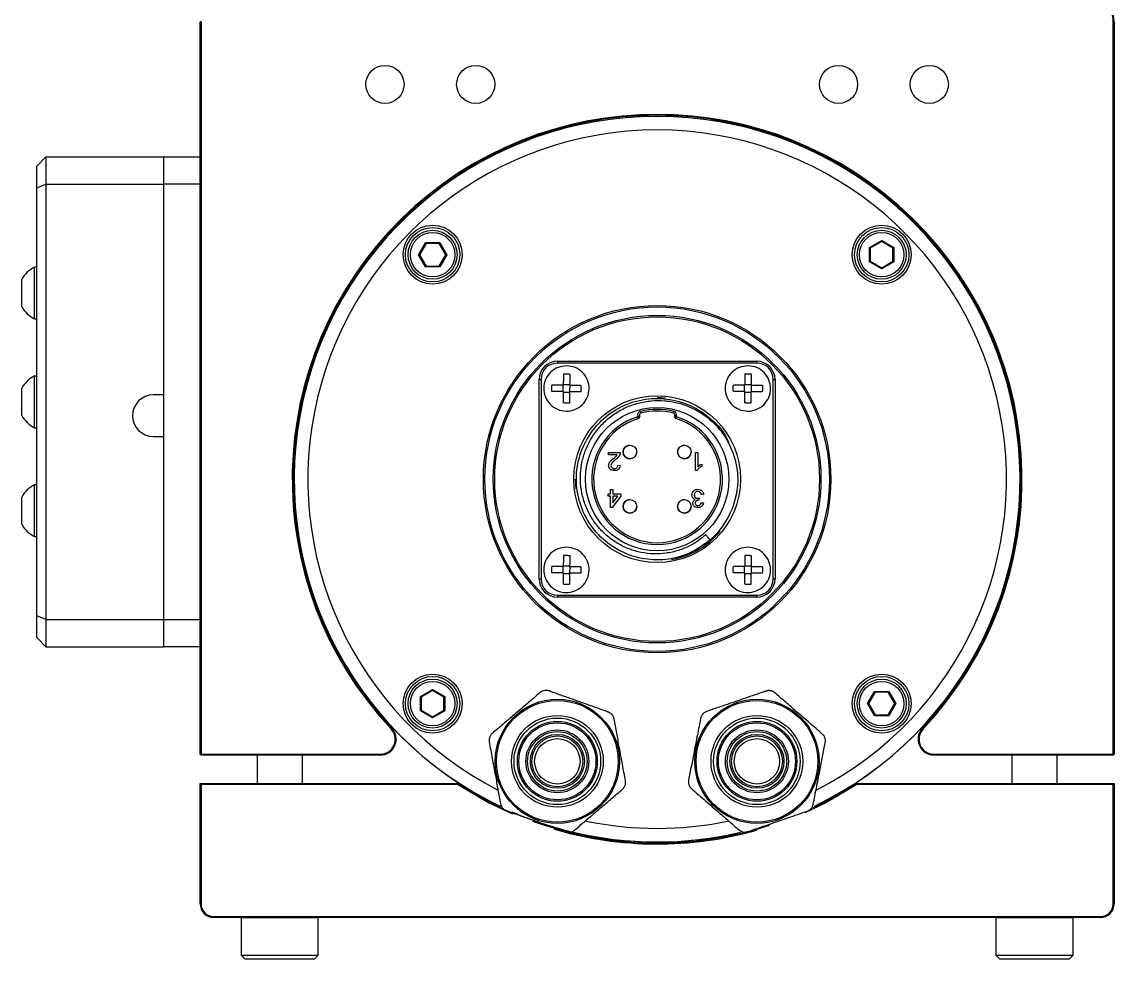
# Model space of a CAD drawing. Header units: millimetres. Extents: x 0 to 279, y 0 to 216.
# Drawn here: x 31.14 to 51.21, y 156.63 to 173.86 of the extents above; entities that cross this region are included whole.
import ezdxf

# ---------------------------------------------------------------- set-up
doc = ezdxf.new("R2010")
doc.units = ezdxf.units.MM

msp = doc.modelspace()

# ---------------------------------------------------------------- linework, layer by layer
at = {"color": 7, "linetype": 'Continuous', "lineweight": 25}
for p, q in [((34.435, 173.857), (34.418, 173.857)), ((34.418, 170.907), (34.418, 173.857)), ((34.435, 173.857), (34.435, 160.398)), ((51.193, 160.398), (51.193, 173.857)), ((51.21, 173.857), (51.193, 173.857)), ((51.21, 173.857), (51.21, 160.398)), ((31.418, 171.207), (31.585, 171.373)), ((31.585, 171.373), (31.585, 170.873)), ((31.585, 171.373), (33.751, 171.373)), ((33.751, 171.373), (34.418, 171.373)), ((33.751, 170.873), (33.751, 171.373)), ((31.418, 170.804), (31.418, 171.207)), ((31.418, 170.804), (31.585, 170.873)), ((31.418, 162.942), (31.418, 170.804)), ((31.585, 170.873), (31.585, 162.873)), ((31.585, 170.873), (33.751, 170.873)), ((34.418, 170.873), (33.751, 170.873)), ((33.751, 162.873), (33.751, 170.873)), ((33.751, 167.002), (33.751, 170.873)), ((34.418, 170.907), (34.418, 170.873)), ((34.418, 162.873), (34.418, 170.873)), ((38.429, 169.577), (38.559, 169.802)), ((38.569, 169.786), (38.449, 169.577)), ((38.559, 169.802), (38.819, 169.802)), ((38.569, 169.786), (38.559, 169.802)), ((38.809, 169.786), (38.569, 169.786)), ((38.809, 169.786), (38.819, 169.802)), ((38.93, 169.577), (38.809, 169.786)), ((38.819, 169.802), (38.949, 169.577)), ((46.714, 169.707), (46.939, 169.837)), ((46.939, 169.818), (46.73, 169.698)), ((46.939, 169.837), (46.939, 169.818)), ((46.939, 169.837), (47.164, 169.707)), ((47.147, 169.698), (46.939, 169.818)), ((38.559, 169.352), (38.429, 169.577)), ((38.429, 169.577), (38.449, 169.577)), ((38.449, 169.577), (38.569, 169.369)), ((38.809, 169.369), (38.93, 169.577)), ((38.949, 169.577), (38.819, 169.352)), ((38.93, 169.577), (38.949, 169.577)), ((46.714, 169.447), (46.714, 169.707)), ((46.714, 169.707), (46.73, 169.698)), ((46.73, 169.698), (46.73, 169.457)), ((47.147, 169.698), (47.164, 169.707)), ((47.147, 169.457), (47.147, 169.698)), ((47.164, 169.707), (47.164, 169.447)), ((38.559, 169.352), (38.569, 169.369)), ((38.569, 169.369), (38.809, 169.369)), ((38.819, 169.352), (38.809, 169.369)), ((46.714, 169.447), (46.73, 169.457)), ((46.939, 169.317), (46.714, 169.447)), ((46.73, 169.457), (46.939, 169.337)), ((46.939, 169.337), (47.147, 169.457)), ((47.164, 169.447), (46.939, 169.317)), ((47.147, 169.457), (47.164, 169.447)), ((31.418, 169.348), (31.377, 169.348)), ((31.377, 168.398), (31.377, 169.348)), ((38.819, 169.352), (38.559, 169.352)), ((46.939, 169.337), (46.939, 169.317)), ((31.143, 168.623), (31.143, 169.123)), ((31.377, 168.398), (31.418, 168.398)), ((40.981, 167.619), (44.647, 167.619)), ((40.981, 167.619), (40.981, 167.586)), ((44.647, 167.586), (40.981, 167.586)), ((44.647, 167.619), (44.647, 167.586)), ((31.418, 167.348), (31.377, 167.348)), ((31.377, 166.398), (31.377, 167.348)), ((40.647, 167.286), (40.681, 167.286)), ((40.647, 163.619), (40.647, 167.286)), ((40.681, 167.286), (40.681, 163.619)), ((41.081, 167.178), (41.08, 167.062)), ((41.207, 167.185), (41.09, 167.187)), ((41.213, 167.06), (41.215, 167.177)), ((44.415, 167.178), (44.413, 167.062)), ((44.54, 167.185), (44.423, 167.187)), ((44.547, 167.06), (44.548, 167.177)), ((44.947, 167.286), (44.981, 167.286)), ((44.947, 163.619), (44.947, 167.286)), ((44.981, 167.286), (44.981, 163.619)), ((31.143, 166.623), (31.143, 167.123)), ((33.751, 167.002), (33.56, 167.002)), ((41.088, 167.053), (41.205, 167.052)), ((44.421, 167.053), (44.538, 167.052)), ((42.458, 166.616), (42.49, 166.625)), ((42.462, 166.6), (42.458, 166.616)), ((42.494, 166.609), (42.462, 166.6)), ((42.472, 166.568), (42.462, 166.6)), ((42.49, 166.625), (42.494, 166.609)), ((42.506, 166.698), (42.514, 166.666)), ((43.122, 166.698), (43.114, 166.666)), ((43.134, 166.609), (43.138, 166.625)), ((43.134, 166.609), (43.166, 166.6)), ((43.17, 166.616), (43.138, 166.625)), ((43.156, 166.568), (43.166, 166.6)), ((43.17, 166.616), (43.166, 166.6)), ((31.377, 166.398), (31.418, 166.398)), ((33.56, 166.236), (33.751, 166.236)), ((33.751, 162.873), (33.751, 166.236)), ((41.919, 165.942), (42.137, 165.942)), ((41.919, 165.899), (41.919, 165.942)), ((42.082, 165.899), (41.919, 165.899)), ((43.517, 165.942), (43.56, 165.942)), ((43.517, 165.609), (43.517, 165.942)), ((43.56, 165.942), (43.56, 165.682)), ((42.09, 165.707), (42.133, 165.703)), ((43.545, 165.609), (43.517, 165.609)), ((43.637, 165.731), (43.637, 165.692)), ((41.325, 165.269), (41.314, 165.452)), ((31.418, 165.348), (31.377, 165.348)), ((31.377, 164.398), (31.377, 165.348)), ((41.915, 165.181), (41.958, 165.181)), ((41.915, 165.138), (41.915, 165.181)), ((41.958, 165.181), (41.958, 165.262)), ((41.958, 165.262), (42, 165.262)), ((42, 165.262), (42, 165.181)), ((42, 165.181), (42.146, 165.181)), ((42.146, 165.181), (42.146, 165.138)), ((43.667, 165.173), (43.624, 165.168)), ((31.143, 164.623), (31.143, 165.123)), ((41.958, 165.138), (41.915, 165.138)), ((41.958, 164.933), (41.958, 165.138)), ((42.146, 165.138), (41.987, 164.933)), ((42, 165.018), (42.093, 165.138)), ((42, 165.138), (42, 165.018)), ((42.093, 165.138), (42, 165.138)), ((43.586, 165.104), (43.582, 165.066)), ((43.62, 165.019), (43.663, 165.015)), ((41.987, 164.933), (41.958, 164.933)), ((31.377, 164.398), (31.418, 164.398)), ((41.081, 163.845), (41.08, 163.728)), ((41.207, 163.852), (41.09, 163.853)), ((41.213, 163.727), (41.215, 163.843)), ((44.415, 163.845), (44.413, 163.728)), ((44.54, 163.852), (44.423, 163.853)), ((44.547, 163.727), (44.548, 163.843)), ((40.647, 163.619), (40.681, 163.619)), ((41.088, 163.72), (41.205, 163.718)), ((44.421, 163.72), (44.538, 163.718)), ((44.947, 163.619), (44.981, 163.619)), ((40.981, 163.319), (44.647, 163.319)), ((40.981, 163.319), (40.981, 163.286)), ((44.647, 163.286), (40.981, 163.286)), ((44.647, 163.319), (44.647, 163.286)), ((31.585, 162.873), (31.418, 162.942)), ((31.418, 162.54), (31.418, 162.942)), ((31.585, 162.873), (33.751, 162.873)), ((31.585, 162.873), (31.585, 162.373)), ((33.751, 162.873), (34.418, 162.873)), ((33.751, 162.373), (33.751, 162.873)), ((34.418, 162.873), (34.418, 162.84)), ((34.418, 160.398), (34.418, 162.84)), ((31.585, 162.373), (31.418, 162.54)), ((31.585, 162.373), (33.751, 162.373)), ((34.418, 162.373), (33.751, 162.373)), ((38.464, 161.458), (38.689, 161.587)), ((38.689, 161.568), (38.481, 161.448)), ((38.689, 161.568), (38.689, 161.587)), ((38.689, 161.587), (38.914, 161.458)), ((38.898, 161.448), (38.689, 161.568)), ((46.679, 161.328), (46.809, 161.553)), ((46.809, 161.553), (47.069, 161.553)), ((46.809, 161.553), (46.818, 161.536)), ((47.069, 161.553), (47.059, 161.536)), ((47.069, 161.553), (47.199, 161.328)), ((38.464, 161.198), (38.464, 161.458)), ((38.481, 161.448), (38.464, 161.458)), ((38.481, 161.448), (38.481, 161.207)), ((38.914, 161.458), (38.898, 161.448)), ((38.898, 161.207), (38.898, 161.448)), ((38.914, 161.458), (38.914, 161.198)), ((46.818, 161.536), (46.698, 161.328)), ((47.059, 161.536), (46.818, 161.536)), ((47.179, 161.328), (47.059, 161.536)), ((38.481, 161.207), (38.464, 161.198)), ((38.689, 161.068), (38.464, 161.198)), ((38.481, 161.207), (38.689, 161.087)), ((38.689, 161.087), (38.898, 161.207)), ((38.914, 161.198), (38.689, 161.068)), ((38.914, 161.198), (38.898, 161.207)), ((46.809, 161.103), (46.679, 161.328)), ((46.698, 161.328), (46.679, 161.328)), ((46.698, 161.328), (46.818, 161.119)), ((47.059, 161.119), (47.179, 161.328)), ((47.199, 161.328), (47.069, 161.103)), ((47.199, 161.328), (47.179, 161.328)), ((38.689, 161.068), (38.689, 161.087)), ((46.818, 161.119), (46.809, 161.103)), ((47.069, 161.103), (46.809, 161.103)), ((46.818, 161.119), (47.059, 161.119)), ((47.059, 161.119), (47.069, 161.103)), ((37.928, 160.862), (37.94, 160.873)), ((47.7, 160.862), (47.688, 160.873)), ((34.435, 160.398), (34.418, 160.398)), ((34.435, 160.382), (34.418, 160.398)), ((34.435, 160.398), (37.728, 160.398)), ((34.435, 160.382), (34.435, 160.398)), ((37.728, 160.382), (34.435, 160.382)), ((35.464, 160.382), (35.464, 159.857)), ((36.297, 159.857), (36.297, 160.382)), ((37.728, 160.382), (37.728, 160.398)), ((47.9, 160.398), (51.193, 160.398)), ((47.9, 160.398), (47.9, 160.382)), ((51.193, 160.382), (47.9, 160.382)), ((49.331, 160.382), (49.331, 159.857)), ((50.164, 159.857), (50.164, 160.382)), ((51.21, 160.398), (51.193, 160.398)), ((51.21, 160.398), (51.193, 160.382)), ((51.193, 160.398), (51.193, 160.382)), ((34.418, 159.857), (34.435, 159.84)), ((34.418, 159.857), (39.152, 159.857)), ((34.418, 157.648), (34.418, 159.857)), ((34.435, 159.84), (34.435, 157.648)), ((39.147, 159.84), (34.435, 159.84)), ((39.147, 159.84), (39.152, 159.857)), ((46.481, 159.84), (46.476, 159.857)), ((46.476, 159.857), (51.21, 159.857)), ((51.193, 159.84), (46.481, 159.84)), ((51.193, 159.84), (51.21, 159.857)), ((51.193, 157.648), (51.193, 159.84)), ((51.21, 159.857), (51.21, 157.648)), ((34.418, 157.648), (34.435, 157.648)), ((51.193, 157.648), (51.21, 157.648)), ((34.668, 157.415), (50.96, 157.415)), ((34.668, 157.398), (34.668, 157.415)), ((50.96, 157.398), (34.668, 157.398)), ((35.176, 157.398), (35.172, 157.394)), ((35.172, 157.394), (35.172, 156.702)), ((36.589, 157.394), (35.172, 157.394)), ((36.589, 157.394), (36.585, 157.398)), ((36.589, 156.702), (36.589, 157.394)), ((49.043, 157.398), (49.039, 157.394)), ((49.039, 157.394), (49.039, 156.702)), ((50.456, 157.394), (49.039, 157.394)), ((50.456, 157.394), (50.451, 157.398)), ((50.456, 156.702), (50.456, 157.394)), ((50.96, 157.398), (50.96, 157.415)), ((35.172, 156.702), (35.243, 156.632)), ((35.172, 156.702), (36.589, 156.702)), ((36.518, 156.632), (35.243, 156.632)), ((36.518, 156.632), (36.589, 156.702)), ((49.039, 156.702), (49.11, 156.632)), ((49.039, 156.702), (50.456, 156.702)), ((50.385, 156.632), (49.11, 156.632)), ((50.385, 156.632), (50.456, 156.702))]:
    msp.add_line(p, q, dxfattribs=at)
at = {"color": 7, "linetype": 'Continuous', "lineweight": 25, "flags": 128}
for points in [[(42.814, 166.952), (42.89, 166.951), (42.967, 166.945)], [(40.162, 159.295), (39.705, 159.513), (39.147, 159.84)], [(39.152, 159.857), (39.709, 159.53), (39.953, 159.408)], [(46.481, 159.84), (45.923, 159.513), (45.529, 159.323)], [(45.679, 159.41), (45.919, 159.53), (46.476, 159.857)]]:
    msp.add_lwpolyline(points, dxfattribs=at)
at = {"color": 7, "linetype": 'Continuous', "lineweight": 25}
for centre, radius in [((37.814, 172.707), 0.35), ((39.481, 172.707), 0.35), ((46.147, 172.707), 0.35), ((47.814, 172.707), 0.35), ((38.689, 169.577), 0.542), ((38.689, 169.577), 0.5), ((38.689, 169.577), 0.45), ((38.689, 169.577), 0.408), ((46.939, 169.577), 0.542), ((46.939, 169.577), 0.5), ((46.939, 169.577), 0.45), ((46.939, 169.577), 0.408), ((42.814, 165.452), 3.192), ((42.814, 165.452), 3.165), ((42.814, 165.452), 3.01), ((42.814, 165.452), 2.983), ((42.814, 165.452), 1.533), ((42.814, 165.452), 1.317), ((42.314, 165.952), 0.125), ((43.314, 165.952), 0.125), ((42.314, 164.952), 0.125), ((43.314, 164.952), 0.125), ((38.689, 161.328), 0.542), ((38.689, 161.328), 0.5), ((38.689, 161.328), 0.45), ((46.939, 161.328), 0.542), ((46.939, 161.328), 0.5), ((46.939, 161.328), 0.45), ((38.689, 161.328), 0.408), ((46.939, 161.328), 0.408), ((40.981, 160.267), 1.142), ((40.981, 160.267), 1.118), ((44.647, 160.267), 1.142), ((44.647, 160.267), 1.118), ((40.981, 160.267), 0.843), ((40.981, 160.267), 0.795), ((40.981, 160.267), 0.733), ((40.981, 160.267), 0.708), ((44.647, 160.267), 0.843), ((44.647, 160.267), 0.795), ((44.647, 160.267), 0.733), ((44.647, 160.267), 0.708), ((40.981, 160.267), 0.578), ((40.981, 160.267), 0.546), ((40.981, 160.267), 0.496), ((44.647, 160.267), 0.578), ((44.647, 160.267), 0.546), ((44.647, 160.267), 0.496), ((40.981, 160.267), 0.467), ((40.981, 160.267), 0.417), ((44.647, 160.267), 0.467), ((44.647, 160.267), 0.417)]:
    msp.add_circle(centre, radius, dxfattribs=at)
for centre, radius, start, end in [((50.626, 173.857), 0.583, 0, 90), ((50.626, 173.857), 0.567, 0, 90), ((42.814, 165.452), 6.704, 316.782, 223.218), ((42.814, 165.452), 6.687, 316.782, 223.218), ((42.814, 165.452), 6.668, 295.6657, 244.4136), ((42.814, 165.452), 6.667, 90, 244.496), ((42.814, 165.452), 6.667, 295.6885, 90), ((31.609, 168.873), 0.529, 116.0373, 151.7773), ((31.609, 168.873), 0.529, 208.2227, 243.9627), ((40.981, 167.286), 0.333, 90, 180), ((40.981, 167.286), 0.3, 90, 180), ((44.647, 167.286), 0.333, 0, 90), ((44.647, 167.286), 0.3, 0, 90), ((31.609, 166.873), 0.529, 116.0373, 151.7773), ((33.56, 166.619), 0.383, 90, 270), ((31.609, 166.873), 0.529, 208.2227, 243.9627), ((42.814, 165.452), 1.2, 107.0578, 72.9422), ((42.814, 165.452), 1.167, 107.0578, 72.9422), ((42.522, 166.634), 0.0667, 103.8961, 195.466), ((42.462, 166.6), 0.0333, 287.0578, 15.466), ((42.522, 166.634), 0.0333, 103.8961, 195.466), ((42.814, 165.452), 1.283, 76.1039, 103.8961), ((42.814, 165.452), 1.25, 76.1039, 103.8961), ((43.106, 166.634), 0.0333, 344.534, 76.1039), ((43.106, 166.634), 0.0667, 344.534, 76.1039), ((43.166, 166.6), 0.0333, 164.534, 252.9422), ((42.314, 165.952), 0.125, 90, 180), ((42.314, 165.952), 0.125, 180, 0), ((43.314, 165.952), 0.125, 90, 180), ((43.314, 165.952), 0.125, 180, 0), ((31.609, 164.873), 0.529, 116.0373, 151.7773), ((42.814, 165.452), 1.483, 311.216, 354.4997), ((42.314, 164.952), 0.125, 90, 180), ((42.314, 164.952), 0.125, 180, 0), ((43.314, 164.952), 0.125, 90, 180), ((43.314, 164.952), 0.125, 180, 0), ((31.609, 164.873), 0.529, 208.2227, 243.9627), ((42.814, 165.452), 1.5, 280.2342, 320.4771), ((40.981, 163.619), 0.333, 180, 270), ((40.981, 163.619), 0.3, 180, 270), ((44.647, 163.619), 0.3, 270, 0), ((44.647, 163.619), 0.333, 270, 0), ((37.728, 160.673), 0.292, 270, 43.218), ((37.728, 160.673), 0.275, 270, 43.218), ((47.9, 160.673), 0.292, 136.782, 270), ((47.9, 160.673), 0.275, 136.782, 270), ((42.814, 165.452), 6.668, 246.4064, 270), ((42.814, 165.452), 6.687, 249.9656, 287.982), ((42.814, 165.452), 6.704, 253.6189, 285.8446), ((42.814, 165.452), 6.667, 256.417, 283.3044), ((42.814, 165.452), 6.668, 270, 283.0868), ((34.668, 157.648), 0.25, 180, 270), ((34.668, 157.648), 0.233, 180, 270), ((50.96, 157.648), 0.233, 270, 0), ((50.96, 157.648), 0.25, 270, 0)]:
    msp.add_arc(centre, radius, start, end, dxfattribs=at)
at = {"color": 8, "linetype": 'Continuous', "lineweight": 25}
for start, end in [(90, 242.8941), (297.0974, 90), (258.3372, 281.625)]:
    msp.add_arc((42.814, 165.452), 6.417, start, end, dxfattribs=at)
at = {"color": 7, "linetype": 'Continuous', "lineweight": 25}
for points in [[(41.153, 167.536), (41.207, 167.529), (41.316, 167.515), (41.453, 167.417), (41.544, 167.278), (41.575, 167.114), (41.54, 166.95), (41.446, 166.813), (41.306, 166.722), (41.142, 166.692), (40.979, 166.726), (40.841, 166.821), (40.75, 166.961), (40.72, 167.125), (40.754, 167.288), (40.849, 167.424), (40.989, 167.519), (41.098, 167.53), (41.153, 167.536)], [(44.486, 167.536), (44.54, 167.529), (44.649, 167.515), (44.787, 167.417), (44.878, 167.278), (44.908, 167.114), (44.873, 166.95), (44.779, 166.813), (44.639, 166.722), (44.475, 166.692), (44.312, 166.726), (44.174, 166.821), (44.084, 166.961), (44.053, 167.125), (44.088, 167.288), (44.182, 167.424), (44.322, 167.519), (44.431, 167.53), (44.486, 167.536)], [(40.881, 167.064), (40.88, 167.084), (40.879, 167.123), (40.881, 167.161), (40.882, 167.181)], [(41.414, 167.174), (41.414, 167.155), (41.416, 167.116), (41.413, 167.077), (41.412, 167.057)], [(44.214, 167.064), (44.213, 167.084), (44.212, 167.123), (44.214, 167.161), (44.216, 167.181)], [(44.747, 167.174), (44.748, 167.155), (44.749, 167.116), (44.747, 167.077), (44.746, 167.057)], [(41.153, 164.202), (41.207, 164.195), (41.316, 164.182), (41.453, 164.083), (41.544, 163.944), (41.575, 163.78), (41.54, 163.617), (41.446, 163.48), (41.306, 163.389), (41.142, 163.358), (40.979, 163.393), (40.841, 163.487), (40.75, 163.627), (40.72, 163.791), (40.754, 163.955), (40.849, 164.091), (40.989, 164.186), (41.098, 164.197), (41.153, 164.202)], [(44.486, 164.202), (44.54, 164.195), (44.649, 164.182), (44.787, 164.083), (44.878, 163.944), (44.908, 163.78), (44.873, 163.617), (44.779, 163.48), (44.639, 163.389), (44.475, 163.358), (44.312, 163.393), (44.174, 163.487), (44.084, 163.627), (44.053, 163.791), (44.088, 163.955), (44.182, 164.091), (44.322, 164.186), (44.431, 164.197), (44.486, 164.202)], [(40.881, 163.731), (40.88, 163.75), (40.879, 163.789), (40.881, 163.828), (40.882, 163.848)], [(41.414, 163.841), (41.414, 163.821), (41.416, 163.782), (41.413, 163.743), (41.412, 163.724)], [(44.214, 163.731), (44.213, 163.75), (44.212, 163.789), (44.214, 163.828), (44.216, 163.848)], [(44.747, 163.841), (44.748, 163.821), (44.749, 163.782), (44.747, 163.743), (44.746, 163.724)]]:
    msp.add_open_spline(points, degree=3, dxfattribs=at)
for points, knots in [([(41.092, 167.386), (41.092, 167.362), (41.091, 167.314), (41.091, 167.244), (41.09, 167.199), (41.09, 167.178)], [0, 0, 0, 0, 0.352679, 0.710484, 1, 1, 1, 1]), ([(41.092, 167.386), (41.102, 167.386), (41.122, 167.387), (41.151, 167.387), (41.18, 167.386), (41.199, 167.385), (41.209, 167.384)], [0, 0, 0, 0, 0.249809, 0.5, 0.74981, 1, 1, 1, 1]), ([(41.209, 167.384), (41.209, 167.36), (41.208, 167.312), (41.207, 167.242), (41.207, 167.197), (41.206, 167.177)], [0, 0, 0, 0, 0.352679, 0.710484, 1, 1, 1, 1]), ([(44.426, 167.386), (44.425, 167.362), (44.425, 167.314), (44.424, 167.244), (44.423, 167.199), (44.423, 167.178)], [0, 0, 0, 0, 0.352679, 0.710484, 1, 1, 1, 1]), ([(44.426, 167.386), (44.435, 167.386), (44.455, 167.387), (44.484, 167.387), (44.513, 167.386), (44.533, 167.385), (44.542, 167.384)], [0, 0, 0, 0, 0.249809, 0.5, 0.74981, 1, 1, 1, 1]), ([(44.542, 167.384), (44.542, 167.36), (44.541, 167.312), (44.541, 167.242), (44.54, 167.197), (44.54, 167.177)], [0, 0, 0, 0, 0.352679, 0.710484, 1, 1, 1, 1]), ([(41.09, 167.178), (41.078, 167.178), (41.054, 167.179), (41.008, 167.179), (40.949, 167.18), (40.905, 167.181), (40.882, 167.181)], [0, 0, 0, 0, 0.168331, 0.336906, 0.666638, 1, 1, 1, 1]), ([(41.414, 167.174), (41.39, 167.174), (41.342, 167.175), (41.272, 167.176), (41.227, 167.176), (41.206, 167.177)], [0, 0, 0, 0, 0.352679, 0.710484, 1, 1, 1, 1]), ([(44.423, 167.178), (44.411, 167.178), (44.388, 167.179), (44.341, 167.179), (44.283, 167.18), (44.238, 167.181), (44.216, 167.181)], [0, 0, 0, 0, 0.168331, 0.336906, 0.666638, 1, 1, 1, 1]), ([(44.747, 167.174), (44.723, 167.174), (44.675, 167.175), (44.606, 167.176), (44.56, 167.176), (44.54, 167.177)], [0, 0, 0, 0, 0.352679, 0.710484, 1, 1, 1, 1]), ([(41.088, 167.062), (41.076, 167.062), (41.053, 167.062), (41.006, 167.063), (40.948, 167.063), (40.903, 167.064), (40.881, 167.064)], [0, 0, 0, 0, 0.168331, 0.336906, 0.666638, 1, 1, 1, 1]), ([(41.088, 167.062), (41.088, 167.05), (41.088, 167.026), (41.087, 166.979), (41.086, 166.921), (41.086, 166.876), (41.086, 166.854)], [0, 0, 0, 0, 0.168331, 0.336906, 0.666638, 1, 1, 1, 1]), ([(41.205, 167.06), (41.205, 167.048), (41.204, 167.025), (41.204, 166.978), (41.203, 166.92), (41.203, 166.875), (41.202, 166.852)], [0, 0, 0, 0, 0.168331, 0.336906, 0.666638, 1, 1, 1, 1]), ([(41.412, 167.057), (41.389, 167.058), (41.341, 167.058), (41.271, 167.059), (41.225, 167.06), (41.205, 167.06)], [0, 0, 0, 0, 0.352679, 0.710484, 1, 1, 1, 1]), ([(44.422, 167.062), (44.41, 167.062), (44.386, 167.062), (44.339, 167.063), (44.281, 167.063), (44.237, 167.064), (44.214, 167.064)], [0, 0, 0, 0, 0.168331, 0.336906, 0.666638, 1, 1, 1, 1]), ([(44.422, 167.062), (44.421, 167.05), (44.421, 167.026), (44.421, 166.979), (44.42, 166.921), (44.419, 166.876), (44.419, 166.854)], [0, 0, 0, 0, 0.168331, 0.336906, 0.666638, 1, 1, 1, 1]), ([(44.538, 167.06), (44.538, 167.048), (44.538, 167.025), (44.537, 166.978), (44.536, 166.92), (44.536, 166.875), (44.536, 166.852)], [0, 0, 0, 0, 0.168331, 0.336906, 0.666638, 1, 1, 1, 1]), ([(44.746, 167.057), (44.722, 167.058), (44.674, 167.058), (44.604, 167.059), (44.559, 167.06), (44.538, 167.06)], [0, 0, 0, 0, 0.352679, 0.710484, 1, 1, 1, 1]), ([(41.202, 166.852), (41.193, 166.852), (41.173, 166.851), (41.144, 166.852), (41.115, 166.852), (41.095, 166.853), (41.086, 166.854)], [0, 0, 0, 0, 0.249809, 0.5, 0.74981, 1, 1, 1, 1]), ([(43.791, 164.337), (43.67, 164.248), (43.426, 164.069), (42.979, 163.956), (42.52, 163.974), (42.088, 164.132), (41.723, 164.414), (41.46, 164.792), (41.324, 165.231), (41.326, 165.692), (41.468, 166.13), (41.736, 166.505), (42.104, 166.782), (42.538, 166.934), (42.998, 166.948), (43.443, 166.823), (43.82, 166.566), (44.067, 166.295), (44.135, 166.102), (44.153, 166.052)], [0, 0, 0, 0, 0.060252, 0.121882, 0.182374, 0.244235, 0.305078, 0.366256, 0.428013, 0.488462, 0.550252, 0.611346, 0.672269, 0.73411, 0.794581, 0.856258, 0.917588, 0.978295, 1, 1, 1, 1]), ([(43.707, 164.432), (43.662, 164.394), (43.571, 164.317), (43.403, 164.218), (43.205, 164.136), (42.981, 164.086), (42.75, 164.074), (42.521, 164.1), (42.297, 164.164), (42.087, 164.265), (41.896, 164.401), (41.731, 164.565), (41.595, 164.757), (41.492, 164.968), (41.426, 165.196), (41.399, 165.43), (41.411, 165.668), (41.463, 165.899), (41.553, 166.121), (41.679, 166.324), (41.839, 166.505), (42.025, 166.655), (42.236, 166.774), (42.463, 166.856), (42.703, 166.898), (42.946, 166.9), (43.187, 166.862), (43.418, 166.784), (43.635, 166.667), (43.828, 166.516), (43.995, 166.334), (44.128, 166.127), (44.227, 165.898), (44.279, 165.681), (44.299, 165.483), (44.293, 165.368), (44.29, 165.31)], [0, 0, 0, 0, 0.022517, 0.045423, 0.074312, 0.104039, 0.132928, 0.162641, 0.191771, 0.221736, 0.251008, 0.281124, 0.310504, 0.340719, 0.370373, 0.400886, 0.430538, 0.461028, 0.491045, 0.521932, 0.551968, 0.582862, 0.613128, 0.644262, 0.67468, 0.705977, 0.736494, 0.767878, 0.798678, 0.830371, 0.86117, 0.89284, 0.923994, 0.95605, 0.977875, 1, 1, 1, 1]), ([(44.536, 166.852), (44.526, 166.852), (44.506, 166.851), (44.477, 166.852), (44.448, 166.852), (44.429, 166.853), (44.419, 166.854)], [0, 0, 0, 0, 0.249809, 0.5, 0.74981, 1, 1, 1, 1]), ([(41.923, 165.701), (41.926, 165.716), (41.93, 165.748), (41.966, 165.795), (41.997, 165.821), (42.016, 165.837)], [0, 0, 0, 0, 0.278741, 0.558834, 1, 1, 1, 1]), ([(42.056, 165.817), (42.034, 165.799), (42.005, 165.774), (41.972, 165.734), (41.968, 165.712), (41.966, 165.701)], [0, 0, 0, 0, 0.561313, 0.781386, 1, 1, 1, 1]), ([(42.016, 165.837), (42.024, 165.844), (42.037, 165.855), (42.055, 165.87), (42.07, 165.883), (42.078, 165.894), (42.082, 165.899)], [0, 0, 0, 0, 0.340038, 0.560063, 0.78009, 1, 1, 1, 1]), ([(42.133, 165.912), (42.127, 165.899), (42.118, 165.878), (42.097, 165.853), (42.077, 165.834), (42.063, 165.823), (42.056, 165.817)], [0, 0, 0, 0, 0.339411, 0.559525, 0.779752, 1, 1, 1, 1]), ([(42.137, 165.942), (42.137, 165.936), (42.137, 165.926), (42.134, 165.916), (42.133, 165.912)], [0, 0, 0, 0, 0.559956, 1, 1, 1, 1]), ([(42.026, 165.609), (42.011, 165.61), (41.982, 165.612), (41.948, 165.635), (41.926, 165.666), (41.924, 165.689), (41.923, 165.701)], [0, 0, 0, 0, 0.280482, 0.559644, 0.779749, 1, 1, 1, 1]), ([(41.966, 165.701), (41.967, 165.692), (41.97, 165.675), (41.987, 165.658), (42.007, 165.648), (42.02, 165.647), (42.027, 165.647)], [0, 0, 0, 0, 0.27908, 0.558612, 0.779043, 1, 1, 1, 1]), ([(42.133, 165.703), (42.13, 165.688), (42.125, 165.658), (42.097, 165.626), (42.061, 165.61), (42.038, 165.609), (42.026, 165.609)], [0, 0, 0, 0, 0.280235, 0.558893, 0.779132, 1, 1, 1, 1]), ([(42.027, 165.647), (42.036, 165.648), (42.055, 165.649), (42.077, 165.664), (42.088, 165.685), (42.09, 165.7), (42.09, 165.707)], [0, 0, 0, 0, 0.28041, 0.559489, 0.779375, 1, 1, 1, 1]), ([(43.637, 165.692), (43.616, 165.68), (43.579, 165.659), (43.555, 165.624), (43.545, 165.609)], [0, 0, 0, 0, 0.560427, 1, 1, 1, 1]), ([(43.56, 165.682), (43.573, 165.693), (43.597, 165.713), (43.625, 165.726), (43.637, 165.731)], [0, 0, 0, 0, 0.559686, 1, 1, 1, 1]), ([(43.453, 165.162), (43.455, 165.178), (43.459, 165.21), (43.489, 165.244), (43.526, 165.264), (43.551, 165.266), (43.563, 165.267)], [0, 0, 0, 0, 0.279401, 0.559064, 0.779378, 1, 1, 1, 1]), ([(43.516, 165.08), (43.506, 165.083), (43.486, 165.09), (43.465, 165.112), (43.455, 165.137), (43.454, 165.154), (43.453, 165.162)], [0, 0, 0, 0, 0.279807, 0.559185, 0.779408, 1, 1, 1, 1]), ([(43.562, 165.228), (43.552, 165.227), (43.532, 165.225), (43.51, 165.207), (43.498, 165.185), (43.497, 165.169), (43.496, 165.162)], [0, 0, 0, 0, 0.279883, 0.558993, 0.779319, 1, 1, 1, 1]), ([(43.496, 165.162), (43.497, 165.152), (43.499, 165.134), (43.516, 165.113), (43.537, 165.101), (43.551, 165.1), (43.559, 165.1)], [0, 0, 0, 0, 0.279747, 0.559171, 0.779444, 1, 1, 1, 1]), ([(43.624, 165.168), (43.622, 165.177), (43.618, 165.194), (43.604, 165.216), (43.583, 165.227), (43.569, 165.228), (43.562, 165.228)], [0, 0, 0, 0, 0.280881, 0.560073, 0.779653, 1, 1, 1, 1]), ([(43.563, 165.267), (43.578, 165.265), (43.607, 165.263), (43.641, 165.238), (43.661, 165.206), (43.665, 165.184), (43.667, 165.173)], [0, 0, 0, 0, 0.279911, 0.559249, 0.779476, 1, 1, 1, 1]), ([(43.47, 165.014), (43.471, 165.022), (43.473, 165.038), (43.487, 165.063), (43.505, 165.074), (43.516, 165.08)], [0, 0, 0, 0, 0.280496, 0.561003, 1, 1, 1, 1]), ([(43.565, 164.929), (43.552, 164.93), (43.526, 164.933), (43.493, 164.954), (43.474, 164.983), (43.472, 165.003), (43.47, 165.014)], [0, 0, 0, 0, 0.280184, 0.559855, 0.78, 1, 1, 1, 1]), ([(43.576, 165.066), (43.567, 165.065), (43.55, 165.064), (43.529, 165.053), (43.515, 165.035), (43.514, 165.022), (43.513, 165.015)], [0, 0, 0, 0, 0.28068, 0.560951, 0.780057, 1, 1, 1, 1]), ([(43.513, 165.015), (43.514, 165.008), (43.516, 164.993), (43.53, 164.977), (43.547, 164.969), (43.558, 164.968), (43.564, 164.967)], [0, 0, 0, 0, 0.27946, 0.558952, 0.779255, 1, 1, 1, 1]), ([(43.559, 165.1), (43.564, 165.1), (43.573, 165.101), (43.582, 165.103), (43.586, 165.104)], [0, 0, 0, 0, 0.559772, 1, 1, 1, 1]), ([(43.564, 164.967), (43.572, 164.968), (43.587, 164.97), (43.606, 164.983), (43.616, 165.001), (43.619, 165.013), (43.62, 165.019)], [0, 0, 0, 0, 0.280001, 0.559131, 0.77932, 1, 1, 1, 1]), ([(43.663, 165.015), (43.659, 165.002), (43.653, 164.976), (43.628, 164.947), (43.597, 164.931), (43.576, 164.93), (43.565, 164.929)], [0, 0, 0, 0, 0.280253, 0.559523, 0.779592, 1, 1, 1, 1]), ([(43.582, 165.066), (43.581, 165.066), (43.579, 165.066), (43.577, 165.066), (43.576, 165.066)], [0, 0, 0, 0, 0.560003, 1, 1, 1, 1]), ([(43.791, 164.337), (43.783, 164.346), (43.766, 164.365), (43.738, 164.397), (43.718, 164.419), (43.707, 164.432)], [0, 0, 0, 0, 0.300467, 0.600935, 1, 1, 1, 1]), ([(41.092, 164.052), (41.092, 164.029), (41.091, 163.981), (41.091, 163.911), (41.09, 163.865), (41.09, 163.845)], [0, 0, 0, 0, 0.352679, 0.710484, 1, 1, 1, 1]), ([(41.092, 164.052), (41.102, 164.053), (41.122, 164.053), (41.151, 164.053), (41.18, 164.053), (41.199, 164.051), (41.209, 164.051)], [0, 0, 0, 0, 0.249809, 0.5, 0.74981, 1, 1, 1, 1]), ([(41.209, 164.051), (41.209, 164.027), (41.208, 163.979), (41.207, 163.909), (41.207, 163.864), (41.206, 163.843)], [0, 0, 0, 0, 0.352679, 0.710484, 1, 1, 1, 1]), ([(44.426, 164.052), (44.425, 164.029), (44.425, 163.981), (44.424, 163.911), (44.423, 163.865), (44.423, 163.845)], [0, 0, 0, 0, 0.352679, 0.710484, 1, 1, 1, 1]), ([(44.426, 164.052), (44.435, 164.053), (44.455, 164.053), (44.484, 164.053), (44.513, 164.053), (44.533, 164.051), (44.542, 164.051)], [0, 0, 0, 0, 0.249809, 0.5, 0.74981, 1, 1, 1, 1]), ([(44.542, 164.051), (44.542, 164.027), (44.541, 163.979), (44.541, 163.909), (44.54, 163.864), (44.54, 163.843)], [0, 0, 0, 0, 0.352679, 0.710484, 1, 1, 1, 1]), ([(41.09, 163.845), (41.078, 163.845), (41.054, 163.845), (41.008, 163.846), (40.949, 163.847), (40.905, 163.847), (40.882, 163.848)], [0, 0, 0, 0, 0.168331, 0.336906, 0.666638, 1, 1, 1, 1]), ([(41.414, 163.841), (41.39, 163.841), (41.342, 163.842), (41.272, 163.843), (41.227, 163.843), (41.206, 163.843)], [0, 0, 0, 0, 0.352679, 0.710484, 1, 1, 1, 1]), ([(44.423, 163.845), (44.411, 163.845), (44.388, 163.845), (44.341, 163.846), (44.283, 163.847), (44.238, 163.847), (44.216, 163.848)], [0, 0, 0, 0, 0.168331, 0.336906, 0.666638, 1, 1, 1, 1]), ([(44.747, 163.841), (44.723, 163.841), (44.675, 163.842), (44.606, 163.843), (44.56, 163.843), (44.54, 163.843)], [0, 0, 0, 0, 0.352679, 0.710484, 1, 1, 1, 1]), ([(41.088, 163.728), (41.076, 163.728), (41.053, 163.729), (41.006, 163.729), (40.948, 163.73), (40.903, 163.731), (40.881, 163.731)], [0, 0, 0, 0, 0.168331, 0.336906, 0.666638, 1, 1, 1, 1]), ([(41.088, 163.728), (41.088, 163.716), (41.088, 163.693), (41.087, 163.646), (41.086, 163.588), (41.086, 163.543), (41.086, 163.521)], [0, 0, 0, 0, 0.168331, 0.336906, 0.666638, 1, 1, 1, 1]), ([(41.205, 163.727), (41.205, 163.715), (41.204, 163.691), (41.204, 163.645), (41.203, 163.586), (41.203, 163.542), (41.202, 163.519)], [0, 0, 0, 0, 0.168331, 0.336906, 0.666638, 1, 1, 1, 1]), ([(41.412, 163.724), (41.389, 163.724), (41.341, 163.725), (41.271, 163.726), (41.225, 163.726), (41.205, 163.727)], [0, 0, 0, 0, 0.352679, 0.710484, 1, 1, 1, 1]), ([(44.422, 163.728), (44.41, 163.728), (44.386, 163.729), (44.339, 163.729), (44.281, 163.73), (44.237, 163.731), (44.214, 163.731)], [0, 0, 0, 0, 0.168331, 0.336906, 0.666638, 1, 1, 1, 1]), ([(44.422, 163.728), (44.421, 163.716), (44.421, 163.693), (44.421, 163.646), (44.42, 163.588), (44.419, 163.543), (44.419, 163.521)], [0, 0, 0, 0, 0.168331, 0.336906, 0.666638, 1, 1, 1, 1]), ([(44.538, 163.727), (44.538, 163.715), (44.538, 163.691), (44.537, 163.645), (44.536, 163.586), (44.536, 163.542), (44.536, 163.519)], [0, 0, 0, 0, 0.168331, 0.336906, 0.666638, 1, 1, 1, 1]), ([(44.746, 163.724), (44.722, 163.724), (44.674, 163.725), (44.604, 163.726), (44.559, 163.726), (44.538, 163.727)], [0, 0, 0, 0, 0.352679, 0.710484, 1, 1, 1, 1]), ([(41.202, 163.519), (41.193, 163.519), (41.173, 163.518), (41.144, 163.518), (41.115, 163.519), (41.095, 163.52), (41.086, 163.521)], [0, 0, 0, 0, 0.249809, 0.5, 0.74981, 1, 1, 1, 1]), ([(44.536, 163.519), (44.526, 163.519), (44.506, 163.518), (44.477, 163.518), (44.448, 163.519), (44.429, 163.52), (44.419, 163.521)], [0, 0, 0, 0, 0.249809, 0.5, 0.74981, 1, 1, 1, 1]), ([(40.828, 161.56), (40.811, 161.564), (40.779, 161.573), (40.726, 161.566), (40.688, 161.549), (40.67, 161.534), (40.664, 161.53)], [0, 0, 0, 0, 0.293122, 0.586708, 0.872149, 1, 1, 1, 1]), ([(41.916, 161.173), (41.897, 161.179), (41.826, 161.205), (41.701, 161.249), (41.539, 161.307), (41.375, 161.365), (41.232, 161.416), (41.113, 161.458), (41.018, 161.492), (40.922, 161.526), (40.859, 161.548), (40.828, 161.56)], [0, 0, 0, 0, 0.053391, 0.199816, 0.346952, 0.496781, 0.647723, 0.735376, 0.823216, 0.911543, 1, 1, 1, 1]), ([(44.813, 161.558), (44.794, 161.552), (44.723, 161.527), (44.597, 161.484), (44.435, 161.428), (44.271, 161.371), (44.127, 161.322), (44.008, 161.281), (43.912, 161.248), (43.816, 161.215), (43.753, 161.193), (43.722, 161.182)], [0, 0, 0, 0, 0.053391, 0.199816, 0.346952, 0.496781, 0.647723, 0.735376, 0.823216, 0.911543, 1, 1, 1, 1]), ([(44.977, 161.526), (44.974, 161.529), (44.967, 161.534), (44.957, 161.541), (44.946, 161.548), (44.934, 161.553), (44.922, 161.558), (44.91, 161.562), (44.897, 161.565), (44.884, 161.566), (44.872, 161.567), (44.859, 161.567), (44.847, 161.566), (44.835, 161.564), (44.824, 161.561), (44.817, 161.559), (44.813, 161.558)], [0, 0, 0, 0, 0.07207, 0.144604, 0.218644, 0.293225, 0.365303, 0.437905, 0.512179, 0.587036, 0.657187, 0.72782, 0.799946, 0.872574, 0.936127, 1, 1, 1, 1]), ([(40.664, 161.53), (40.625, 161.497), (40.548, 161.431), (40.43, 161.33), (40.309, 161.228), (40.195, 161.13), (40.087, 161.038), (39.985, 160.952), (39.885, 160.866), (39.818, 160.809), (39.785, 160.781)], [0, 0, 0, 0, 0.1337907, 0.2680476, 0.4041181, 0.5409812, 0.6547168, 0.7689082, 0.8842959, 1, 1, 1, 1]), ([(45.848, 160.769), (45.81, 160.802), (45.734, 160.869), (45.616, 160.971), (45.497, 161.074), (45.383, 161.173), (45.276, 161.266), (45.176, 161.353), (45.076, 161.44), (45.01, 161.498), (44.977, 161.526)], [0, 0, 0, 0, 0.133791, 0.268048, 0.404118, 0.540981, 0.654717, 0.768908, 0.884296, 1, 1, 1, 1]), ([(42.024, 161.046), (42.023, 161.05), (42.021, 161.058), (42.018, 161.07), (42.013, 161.082), (42.007, 161.094), (42.001, 161.105), (41.994, 161.115), (41.985, 161.125), (41.977, 161.135), (41.967, 161.143), (41.957, 161.151), (41.947, 161.158), (41.936, 161.164), (41.926, 161.169), (41.919, 161.171), (41.916, 161.173)], [0, 0, 0, 0, 0.07207, 0.144604, 0.218644, 0.293225, 0.365303, 0.437905, 0.512179, 0.587036, 0.657187, 0.72782, 0.799946, 0.872574, 0.936127, 1, 1, 1, 1]), ([(43.722, 161.182), (43.706, 161.175), (43.675, 161.161), (43.639, 161.123), (43.619, 161.086), (43.614, 161.063), (43.612, 161.056)], [0, 0, 0, 0, 0.293122, 0.586708, 0.872149, 1, 1, 1, 1]), ([(42.232, 159.91), (42.223, 159.96), (42.205, 160.06), (42.177, 160.213), (42.148, 160.368), (42.121, 160.516), (42.095, 160.656), (42.071, 160.786), (42.047, 160.917), (42.032, 161.003), (42.024, 161.046)], [0, 0, 0, 0, 0.1337907, 0.2680476, 0.4041181, 0.5409812, 0.6547168, 0.7689082, 0.8842959, 1, 1, 1, 1]), ([(43.612, 161.056), (43.603, 161.007), (43.583, 160.907), (43.554, 160.754), (43.523, 160.599), (43.495, 160.451), (43.468, 160.312), (43.442, 160.182), (43.417, 160.052), (43.4, 159.966), (43.392, 159.923)], [0, 0, 0, 0, 0.133791, 0.268048, 0.404118, 0.540981, 0.654717, 0.768908, 0.884296, 1, 1, 1, 1]), ([(39.785, 160.781), (39.779, 160.775), (39.766, 160.764), (39.751, 160.743), (39.739, 160.72), (39.731, 160.696), (39.726, 160.671), (39.726, 160.647), (39.728, 160.631), (39.729, 160.624)], [0, 0, 0, 0, 0.144611, 0.293223, 0.437895, 0.587008, 0.727792, 0.872544, 1, 1, 1, 1]), ([(45.903, 160.611), (45.904, 160.619), (45.906, 160.636), (45.905, 160.662), (45.9, 160.687), (45.892, 160.711), (45.88, 160.734), (45.865, 160.753), (45.854, 160.764), (45.848, 160.769)], [0, 0, 0, 0, 0.144611, 0.293223, 0.437895, 0.587008, 0.727792, 0.872544, 1, 1, 1, 1]), ([(39.729, 160.624), (39.747, 160.524), (39.784, 160.321), (39.839, 160.026), (39.89, 159.746), (39.922, 159.575), (39.938, 159.488)], [0, 0, 0, 0, 0.268062, 0.540933, 0.7688651, 1, 1, 1, 1]), ([(45.682, 159.478), (45.702, 159.578), (45.741, 159.78), (45.798, 160.075), (45.853, 160.354), (45.886, 160.525), (45.903, 160.611)], [0, 0, 0, 0, 0.268062, 0.540933, 0.7688651, 1, 1, 1, 1]), ([(41.297, 159.004), (41.375, 159.07), (41.532, 159.204), (41.76, 159.399), (41.977, 159.583), (42.11, 159.696), (42.177, 159.753)], [0, 0, 0, 0, 0.268062, 0.540933, 0.7688651, 1, 1, 1, 1]), ([(42.177, 159.753), (42.183, 159.759), (42.195, 159.77), (42.21, 159.791), (42.222, 159.814), (42.231, 159.838), (42.235, 159.863), (42.236, 159.887), (42.234, 159.903), (42.232, 159.91)], [0, 0, 0, 0, 0.144611, 0.293223, 0.437895, 0.587008, 0.727792, 0.872544, 1, 1, 1, 1]), ([(43.392, 159.923), (43.391, 159.915), (43.388, 159.898), (43.389, 159.872), (43.394, 159.847), (43.403, 159.823), (43.415, 159.8), (43.43, 159.781), (43.441, 159.77), (43.446, 159.765)], [0, 0, 0, 0, 0.144611, 0.293223, 0.437895, 0.587008, 0.727792, 0.872544, 1, 1, 1, 1]), ([(43.446, 159.765), (43.523, 159.698), (43.678, 159.563), (43.905, 159.366), (44.12, 159.18), (44.252, 159.065), (44.318, 159.008)], [0, 0, 0, 0, 0.268062, 0.540933, 0.768865, 1, 1, 1, 1]), ([(39.938, 159.488), (39.942, 159.472), (39.951, 159.439), (39.983, 159.398), (40.017, 159.373), (40.039, 159.364), (40.046, 159.361)], [0, 0, 0, 0, 0.293122, 0.586708, 0.872149, 1, 1, 1, 1]), ([(40.046, 159.361), (40.108, 159.339), (40.234, 159.294), (40.469, 159.211), (40.753, 159.11), (40.988, 159.026), (41.115, 158.981), (41.134, 158.974)], [0, 0, 0, 0, 0.1756211, 0.3523901, 0.6455272, 0.9465804, 1, 1, 1, 1]), ([(44.481, 158.976), (44.544, 158.998), (44.671, 159.041), (44.906, 159.122), (45.191, 159.22), (45.427, 159.302), (45.554, 159.345), (45.573, 159.352)], [0, 0, 0, 0, 0.1756211, 0.3523901, 0.6455272, 0.9465804, 1, 1, 1, 1]), ([(45.573, 159.352), (45.589, 159.359), (45.62, 159.373), (45.656, 159.411), (45.675, 159.448), (45.681, 159.471), (45.682, 159.478)], [0, 0, 0, 0, 0.293122, 0.586708, 0.872149, 1, 1, 1, 1]), ([(41.134, 158.974), (41.15, 158.97), (41.183, 158.961), (41.235, 158.968), (41.273, 158.985), (41.292, 159), (41.297, 159.004)], [0, 0, 0, 0, 0.293122, 0.586708, 0.872149, 1, 1, 1, 1]), ([(44.318, 159.008), (44.331, 158.998), (44.359, 158.978), (44.41, 158.965), (44.452, 158.967), (44.474, 158.974), (44.481, 158.976)], [0, 0, 0, 0, 0.293122, 0.586708, 0.872149, 1, 1, 1, 1])]:
    msp.add_open_spline(points, degree=3, knots=knots, dxfattribs=at)

doc.saveas('drawing.dxf')
